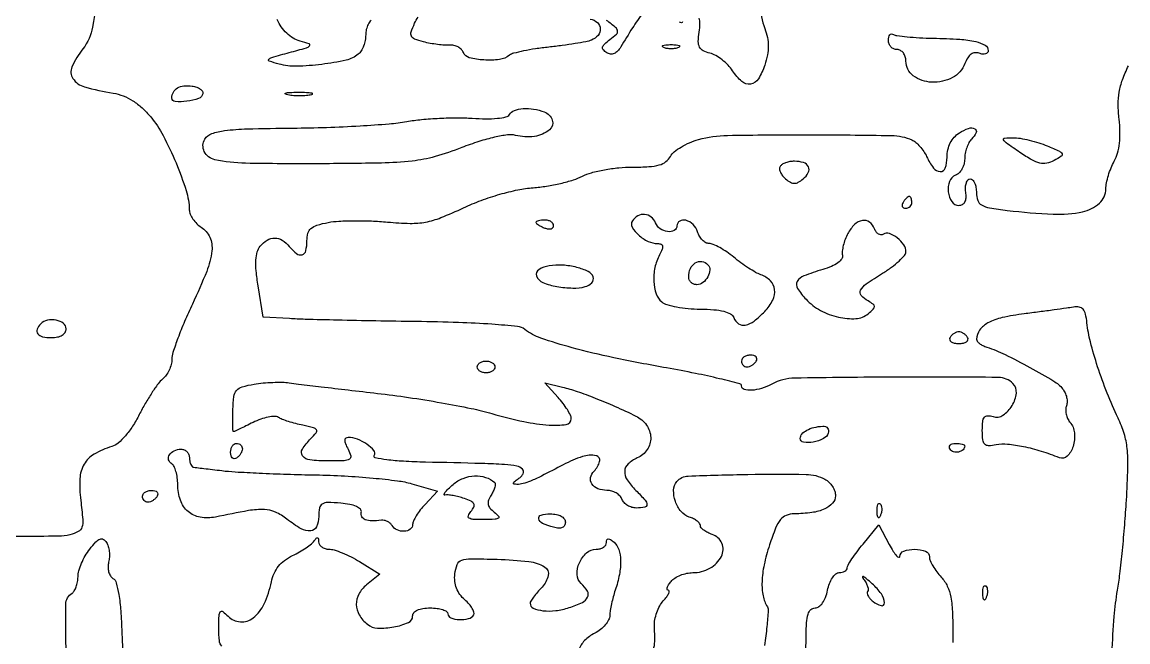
# Model space of a CAD drawing. Extents: x 0 to 5034, y 0 to 2560.
# Drawn here: x 188.5 to 376.8, y 649.2 to 754.7 of the extents above; entities that cross this region are included whole.
import ezdxf

# ---------------------------------------------------------------- set-up
doc = ezdxf.new("R2010")
doc.units = 0

msp = doc.modelspace()

# ---------------------------------------------------------------- linework, layer by layer
for points in [[(201.589473, 761.718327, -0.019567), (200.498061, 753.82429, -0.1214), (198.849953, 750.115141, 0.0566), (196.987961, 747.055356, 0.26444), (197.15353, 745.07595, 0.176979), (199.126877, 743.667251, 0.025955), (204.005073, 742.587954, -0.052241), (205.718324, 742.113373, -0.047513), (207.355047, 741.282854, -0.044039), (208.913879, 740.091542, -0.033817), (210.394932, 738.541423, -0.052781), (212.522082, 735.361329, -0.022377), (214.70696, 730.712317, -0.0217), (216.433257, 726.000566, -0.07239), (216.967354, 722.758474, 0.093693), (217.12543, 722.000427, 0.05118), (217.57791, 721.161621, 0.048522), (218.232512, 720.374813, 0.055469), (219, 719.767927, -0.151738), (220.46511, 718.068095, -0.131882), (220.81289, 715.734491, -0.066997), (219.933503, 712.263052, -0.01532), (217.5, 706.702616, 0.009833), (216.159866, 703.729719, 0.011988), (215.028125, 700.895099, 0.010571), (214.189115, 698.483051, 0.078564), (214, 697.286903, -0.065688), (213.884169, 696.409035, -0.044443), (213.53646, 695.460027, -0.044414), (213.02608, 694.586544, -0.065218), (212.421992, 693.935259, 0.059888), (211.660833, 693.131911, 0.014223), (210.60212, 691.618285, 0.01443), (209.477798, 689.796997, 0.013795), (208.44261, 687.886746, -0.026283), (207.317437, 685.92876, -0.034081), (206.077537, 684.271301, -0.038399), (204.848162, 683.046261, -0.103104), (203.770618, 682.455651, 0.056046), (200.765212, 681.156973, 0.1325), (199.050536, 679.449407, 0.120446), (198.333946, 676.996892, 0.042233), (198.481339, 673.303057, -0.009159), (198.828434, 670.040236, -0.098865), (198.684245, 668.727815, -0.199297), (198.057605, 667.98377, -0.05794), (196.626503, 667.442394, -0.059427), (194.689407, 667.194677, -0.000647), (181.325007, 667.098688, -0.002023)], [(314.230141, 757.569909, 0.090652), (314.963671, 753.595552, -0.039805), (315.410971, 752.061719, -0.051541), (315.558937, 750.604527, -0.048693), (315.407773, 749.08424, -0.0306), (314.952462, 747.355958, -0.059431), (313.867176, 745.035609, -0.21387), (312.544339, 744.143779, -0.227928), (311.062538, 744.564117, -0.066636), (309.470419, 746.404802, 0.047526), (308.69993, 747.367363, 0.035787), (307.688536, 748.271116, 0.036626), (306.603837, 748.988755, 0.066438), (305.617103, 749.381253, -0.056481), (304.461086, 749.814728, -0.15818), (303.856777, 750.418978, -0.125237), (303.64364, 751.360999, -0.029774), (303.783236, 752.976451, 0.024595), (303.927847, 754.469594, 0.104506), (303.784921, 755.350281, 0.186407)], [(247.926113, 754.973417, 0.065763), (247.440625, 754.288127, 0.060287), (247.11179, 753.426555, 0.06112), (247, 752.515456, -0.048768), (246.907627, 751.570647, -0.041831), (246.632812, 750.609641, -0.043861), (246.229274, 749.773851, -0.086379), (245.75, 749.216031, -0.118182), (243.657537, 748.1965, -0.02345), (239.52348, 747.481656, -0.025491), (235.23327, 747.166359, -0.072305), (232.262809, 747.530467, -0.013242), (230.580905, 748.037517, -0.53799), (230.496966, 748.347613, -0.144028), (231.016656, 748.674815, -0.002984), (234, 749.5, 0.00338), (236.901493, 750.305018, 0.13506), (237.461619, 750.64528, 0.54397), (237.383435, 750.96477, 0.016832), (235.835282, 751.444914, -0.06789), (234.66066, 751.945203, -0.05466), (233.564864, 752.773797, -0.052629), (232.636128, 753.856517, -0.052832), (231.955294, 755.107931, 0.03184)], [(285.25, 755.200137, -0.135347), (286.448249, 754.599453, -0.198786), (286.948655, 753.549066, -0.190691), (286.567799, 752.417716, -0.126368), (285.437121, 751.614245, -0.043414), (284.504518, 751.34644, -0.007187), (282.662745, 751.014169, -0.007845), (280.479064, 750.687654, -0.006867), (278.187121, 750.413613, 0.010721), (275.936167, 750.126859, 0.013683), (273.876842, 749.761661, 0.01162), (272.184824, 749.372411, 0.102802), (271.5, 749.038016, -0.132712), (269.790411, 748.324787, -0.047893), (267.136244, 748.230139, -0.046839), (264.642183, 748.616466, -0.243949), (263.634127, 749.511065, 0.106389), (263.297682, 750.0264, 0.072322), (262.732269, 750.443899, 0.068027), (262.032547, 750.703924, 0.072381), (261.303682, 750.759016, -0.033954), (260.426288, 750.757976, -0.014213), (259.249091, 750.870291, -0.013986), (257.991886, 751.06225, -0.017643), (256.84216, 751.313042, -0.025649), (255.324507, 751.78473, -0.196685), (254.785299, 752.278099, -0.195936), (254.745508, 753.009092, -0.025431), (255.34216, 754.488119, -0.055991), (255.961832, 755.507599, -0.065473)], [(294.18576, 756.231919, 0.016534), (292.432995, 753.685368, 0.008945), (290.438138, 750.445291, -0.055702), (289.896448, 749.725695, -0.108193), (289.305048, 749.322235, -0.131233), (288.679561, 749.24544, -0.104065), (288.036647, 749.477351, -0.073488), (287.464194, 749.959802, -0.247665), (287.352332, 750.420418, -0.148819), (287.669916, 750.946891, -0.024701), (288.59851, 751.702651, 0.025898), (289.712348, 752.613617, 0.257009), (289.901405, 753.164947, 0.17735), (289.563109, 753.750572, 0.011958), (288.027958, 754.971795, 0.034279)], [(300.973391, 754.75, -0.390369), (300.792145, 754.561445, -0.196329), (300.452843, 754.676497, -0.055853)], [(419.032695, 684, -0.00003), (419.110232, 702.622889, -0.000359)], [(374.082794, 647.330616, -0.008655), (374.464509, 653.56625, -0.022902), (375.01823, 658, 0.013059), (375.421053, 660.779496, 0.004658), (375.855261, 664.765972, 0.004618), (376.2507, 669.150752, 0.005437), (376.541597, 673.309692, 0.007378), (376.787592, 678.871492, 0.032782), (376.669588, 682.139244, 0.049937), (376.156341, 684.652743, 0.036373), (375.113768, 687.309692, -0.017188), (373.262565, 691.542582, -0.015459), (371.634884, 696.043718, -0.016012), (370.407188, 700.248987, -0.036538), (369.819015, 703.5, 0.029414), (369.568436, 705.007162, 0.123452), (369.156459, 705.819759, 0.178654), (368.503333, 706.178548, 0.078046), (367.5, 706.171507, -0.005967), (366.351286, 705.996888, -0.001084), (364.216672, 705.703137, -0.001168), (361.71618, 705.370504, -0.001059), (359.131225, 705.038342, 0.023187), (355.397215, 704.389502, 0.067779), (352.95044, 703.485904, 0.11148), (351.546394, 702.276251, 0.155741), (351.015313, 700.718615, 0.177182), (351.132141, 700.378788, 0.057243), (351.518561, 700.000638, 0.048797), (352.081339, 699.645681, 0.038174), (352.75, 699.371702, -0.034773), (355.868094, 698.118751, -0.012628), (360.104922, 695.929904, -0.00971), (364.151668, 693.604656, -0.088135), (365.681316, 692.271778, -0.06242), (366.092823, 691.605889, -0.052783), (366.356058, 690.820477, -0.05511), (366.440569, 690.039661, -0.091281), (366.319441, 689.390066, 0.089305), (366.196684, 688.745765, 0.056234), (366.275074, 687.981558, 0.054223), (366.529801, 687.220316, 0.065462), (366.931184, 686.582918, -0.15155), (367.681015, 684.768638, -0.095715), (367.451074, 682.471013, -0.12482), (366.460729, 680.814923, -0.302013), (365.126622, 680.548807, 0.022814), (362.077641, 681.641426, 0.024766), (359.023579, 682.417867, 0.026417), (356.302827, 682.819651, 0.070787), (354.351109, 682.726787, -0.042965), (353.068839, 682.594237, -0.210283), (352.412329, 682.869794, -0.166124), (352.08104, 683.59286, -0.025102), (352, 685.20606, -0.023233), (352.070742, 686.72769, -0.142811), (352.356325, 687.449775, -0.236947), (352.898832, 687.708606, -0.071919), (353.824727, 687.555629, 0.228123), (355.521423, 687.796874, 0.109914), (357.074071, 689.423809, 0.109646), (357.792644, 691.55874, 0.226679), (357.219876, 693.180124, 0.197013), (354.730156, 694.222076, 0.002469), (337.179113, 694.263682, 0.003574), (320.07748, 694.097513, 0.119193), (316.139422, 693.074616, -0.047568), (314.397187, 692.345532, -0.061151), (312.689772, 692.036391, -0.088134), (311.442063, 692.185379, -0.330318), (311, 692.781517, 0.343342), (310.715164, 693.147418, 0.003346), (307.254687, 693.998579, 0.009117), (303.138349, 694.902898, 0.005567), (298.25, 695.827258, -0.007592), (289.240648, 697.568702, -0.014874), (282.136664, 699.27609, -0.016635), (276.820428, 700.914084, -0.08352), (274.09614, 702.398135, 0.142456), (272.874576, 702.889513, 0.006992), (268.494045, 703.26477, 0.009808), (262.825636, 703.558977, 0.004805), (255.59614, 703.722616, -0.001167), (248.721713, 703.828177, -0.001369), (242.204251, 703.96132, -0.001203), (236.696631, 704.102179, -0.008445), (234.014074, 704.222616), (229.528148, 704.5), (228.68037, 709.796679, -0.015191), (228.353492, 712.329792, -0.037767), (228.311554, 714.197112, -0.053321), (228.53321, 715.574278, -0.107057), (229.03874, 716.546679, -0.082892), (230.238421, 717.583415, -0.140073), (231.510229, 717.933928, -0.138291), (232.786874, 717.560946, -0.079916), (234, 716.5, 0.051439), (235.245878, 715.27907, 0.25018), (236.186009, 715.105855, 0.26563), (236.812301, 715.787049, 0.0561), (237, 717.454687, -0.065716), (237.170546, 718.746689, -0.149761), (237.687674, 719.571892, -0.107369), (238.709588, 720.129859, -0.025106), (240.618562, 720.58822, -0.032794), (242.450132, 720.808849, -0.011763), (245.078634, 720.889814, -0.011611), (247.972873, 720.843641, -0.013486), (250.720399, 720.661649, 0.017431), (254.574056, 720.436905, 0.052099), (257.202656, 720.649513, 0.049041), (259.81578, 721.408896, 0.014132), (263.680718, 723.084492, -0.020674), (266.660716, 724.33039, -0.018416), (269.849682, 725.379509, -0.01911), (272.920653, 726.140106, -0.032982), (275.526722, 726.503724, 0.021301), (277.802425, 726.767253, 0.017564), (280.200533, 727.235938, 0.017919), (282.373347, 727.823187, 0.044392), (283.89818, 728.447347, -0.053124), (285.432964, 729.04458, -0.021161), (287.638573, 729.543908, -0.020657), (290.083667, 729.886012, -0.024431), (292.415156, 730, 0.014611), (295.236159, 730.082452, 0.053932), (296.991768, 730.376949, 0.090091), (298.133711, 730.933728, 0.111976), (298.905829, 731.824039, -0.099098), (299.543268, 732.598036, -0.035824), (300.714157, 733.421072, -0.033829), (302.161386, 734.16247, -0.03414), (303.691012, 734.69933, -0.06332), (308.614688, 735.407336, -0.004565), (322.409156, 735.506879, -0.003336), (336.553415, 735.385432, -0.09998), (340.021121, 734.629786, -0.073586), (340.674439, 734.219497, -0.035092), (341.382959, 733.521631, -0.033826), (342.034468, 732.673785, -0.040806), (342.521121, 731.795533, 0.053892), (343.664643, 729.853272, 0.228005), (344.828069, 729.243644, 0.331313), (345.699788, 729.84715, 0.081526), (346, 731.67612, -0.053897), (346.139016, 732.962028, -0.063164), (346.549637, 734.117183, -0.066361), (347.213469, 735.087033, -0.070063), (348.097379, 735.828741, -0.051753), (349.663372, 736.594557, -0.206877), (350.705738, 736.535517, -0.403583), (350.939484, 735.872688, -0.08955), (350.183333, 734.783333, 0.073591), (349.72959, 734.171971, 0.038635), (349.347604, 733.303407, 0.037398), (349.087148, 732.333464, 0.046929), (349, 731.406989, -0.066032), (348.882822, 730.523568, -0.062081), (348.538772, 729.681185, -0.066503), (348.030387, 729.004832, -0.107162), (347.429863, 728.61146, 0.216394), (346.412883, 727.579675, 0.116279), (346.193871, 725.770002, 0.123548), (346.806363, 724.127512, 0.246841), (348, 723.5, 0.122202), (348.619719, 723.653758, 0.150854), (349.038441, 724.072857, 0.109493), (349.230548, 724.774133, 0.04689), (349.187142, 725.75, -0.044738), (349.14511, 726.611573, -0.070386), (349.2784, 727.339062, -0.098531), (349.556095, 727.826121, -0.217378), (349.937142, 728, -0.207652), (350.343473, 727.823645, -0.082382), (350.687785, 727.306542, -0.062788), (350.921986, 726.543035, -0.043082), (351, 725.639291, 0.085649), (351.224134, 724.340452, 0.179681), (351.872758, 723.566195, 0.088077), (353.229374, 723.082956, 0.011739), (356.25, 722.647983, 0.018408), (364.069499, 721.999607, 0.064917), (369.084985, 722.420572, 0.129157), (371.925881, 723.864651, 0.209911), (373.035435, 726.285184, -0.046248), (373.147267, 727.312526, -0.022991), (373.467584, 728.583773, -0.022602), (373.923464, 729.880763, -0.03076), (374.456818, 731, 0.058806), (375.01994, 732.374934, 0.038831), (375.348888, 734.052552, 0.03409), (375.441862, 735.994208, 0.0243), (375.291936, 738.166876, -0.028138), (375.139717, 740.649999, -0.04437), (375.318125, 742.77605, -0.043597), (375.872456, 744.863689, -0.026046), (376.870554, 747.2326, 0.024399)], [(295.987839, 647.939113, 0.081511), (296.220381, 649.295318, 0.01356), (296.167369, 651.949949, -0.058556), (296.242262, 653.019747, -0.038835), (296.564364, 654.20899, -0.038886), (297.065516, 655.33162, -0.059562), (297.680951, 656.199949, 0.022447), (298.252618, 656.89164, 0.05102), (298.603079, 657.471235, 0.111369), (298.686893, 657.845921, 0.4137), (298.532543, 658, -0.326309), (298.350249, 658.133145, -0.154009), (298.349168, 658.440625, -0.068547), (298.575944, 658.923608, -0.029225), (299, 659.5, -0.078956), (299.654675, 660.074758, -0.044321), (300.598592, 660.559375, -0.042865), (301.664853, 660.889275, -0.053646), (302.693873, 661, 0.126134), (305.609425, 661.747389, 0.150721), (307.575349, 663.775936, 0.221569), (307.65187, 665.997028, 0.218849), (306, 667.5, -0.036842), (305.23449, 667.806627, -0.047252), (304.5875, 668.20247, -0.055102), (304.139032, 668.623283, -0.178642), (304, 669, 0.172329), (303.866963, 669.374536, 0.05733), (303.444216, 669.787464, 0.049062), (302.832076, 670.172158, 0.038943), (302.107971, 670.465731, -0.142778), (300.710497, 671.403382, -0.089819), (299.731595, 673.124903, -0.092659), (299.437854, 675.028746, -0.166775), (299.99147, 676.489722, -0.213421), (301.926388, 677.442453, -0.005214), (312.092453, 677.712733, -0.007457), (321.983401, 677.724992, -0.120002), (325.192774, 676.89683, -0.070976), (325.883963, 676.389573, -0.056385), (326.469127, 675.670843, -0.057666), (326.866233, 674.860112, -0.085271), (327, 674.081448, -0.185151), (326.513217, 672.811952, -0.106544), (325.168115, 671.839027, -0.069701), (322.974961, 671.220858, -0.031811), (320, 671.006417, 0.088664), (318.619929, 670.747833, 0.134499), (317.638782, 670.033243, 0.07519), (316.803787, 668.587747, 0.014123), (315.766435, 665.70557, 0.025864), (314.848306, 662.329412, 0.044628), (314.486727, 659.442745, 0.055243), (314.666456, 657.04964, 0.092321), (315.393291, 655.172659, -0.159308), (315.546501, 654.540051, -0.004923), (315.307596, 651.838231, -0.009202), (314.931908, 648.626498, -0.006188)], [(321.927795, 648.083446, 0.01883), (322, 650, -0.013893), (322.068976, 652.482005, -0.06019), (322.32625, 653.930328, -0.127225), (322.801841, 654.707558, -0.194545), (323.525, 655, 0.160109), (324.176536, 655.214122, 0.080034), (324.790949, 655.840164, 0.062968), (325.303499, 656.799874, 0.041865), (325.65, 658, -0.041636), (325.980927, 659.148156, -0.054647), (326.477656, 660.11875, -0.066225), (327.054634, 660.783986, -0.183021), (327.625, 661, 0.056773), (328.150933, 661.05991, 0.076149), (328.596094, 661.237121, 0.095258), (328.894512, 661.499278, 0.166528), (329, 661.807222, -0.135047), (329.130635, 662.282063, -0.012249), (329.791318, 663.332509, -0.015182), (330.662087, 664.561829, -0.011297), (331.693849, 665.866145), (334.387699, 669.117847), (336.151934, 665.808923, 0.015475), (336.834122, 664.619611, 0.042116), (337.410238, 663.839184, 0.143254), (337.767844, 663.611916, 0.488876), (337.958084, 663.75, -0.309758), (338.637895, 664.674025, -0.0872), (340.500141, 664.977946, -0.087504), (342.350514, 664.628318, -0.311936), (343, 663.688561, 0.101307), (343.132703, 663.04033, 0.030131), (343.5875, 662.131751, 0.028874), (344.234554, 661.148584, 0.027562), (345, 660.230375, -0.077275), (346.038648, 658.698357, -0.065933), (346.634279, 656.838029, -0.036972), (346.925083, 654.059323, -0.007591), (347, 649.125147, -0.01)], [(196.008304, 647.168042, -0.009298), (195.945836, 655.633929, -0.256942), (197, 657.5, 0.120331), (197.385608, 657.891583, 0.047331), (197.712782, 658.580088, 0.04331), (197.939773, 659.425033, 0.041458), (198.022236, 660.309017, -0.067053), (198.169868, 661.326752, -0.030941), (198.616747, 662.590774, -0.029958), (199.259015, 663.881967, -0.036516), (200.014877, 665, -0.019337), (201.064698, 666.230947, -0.112043), (201.763722, 666.712077, -0.236344), (202.330466, 666.664072, -0.111857), (202.870074, 666.139302, -0.075737), (203.171552, 665.473818, -0.041533), (203.341963, 664.593259, -0.040234), (203.368133, 663.649457, -0.050813), (203.234034, 662.786944, 0.063857), (203.128399, 661.96772, 0.064894), (203.234009, 661.153014, 0.071377), (203.525392, 660.465802, 0.118977), (203.965329, 660.021428, -0.190466), (204.528045, 659.266901, -0.025057), (204.96106, 657.277048, -0.022797), (205.290665, 654.5105, -0.010392), (205.480714, 650.873786, 0.007354), (205.636394, 647.501748, 0.008495)], [(222.492049, 648.508212, -0.173259), (222.090486, 649.392819, -0.020758), (222, 651.571429, -0.007671), (222.033049, 653.725496, -0.15989), (222.25, 654.323958, -0.412021), (222.658134, 654.374939, -0.032015), (223.569446, 653.573411, 0.182183), (225.658721, 652.627877, 0.18559), (227.832764, 653.306184, 0.117164), (229.729866, 655.710143, 0.058502), (230.948474, 659.41271, -0.053187), (231.410598, 660.868584, -0.06527), (232.148323, 662.088233, -0.064228), (233.18634, 663.091086, -0.049298), (234.538897, 663.904374, 0.018547), (235.726355, 664.522495, 0.019429), (236.84599, 665.218054, 0.019508), (237.762, 665.891211, 0.076985), (238.234687, 666.404374, -0.028196), (238.577121, 666.857571, -0.274161), (238.795447, 666.932884, -0.315308), (238.94291, 666.776773, -0.033459), (238.984687, 666.25, 0.137965), (239.125196, 665.772973, 0.098467), (239.509564, 665.366089, 0.084591), (240.080013, 665.091401, 0.069573), (240.75, 664.996262, -0.075263), (241.650536, 664.857967, -0.020717), (243.003915, 664.373049, -0.020441), (244.510278, 663.688834, -0.02006), (245.965454, 662.879935), (249.430908, 660.767346), (247.139193, 658.911629, 0.097462), (245.838528, 657.354285, 0.131709), (245.405083, 655.58007, 0.128488), (245.914483, 653.794315, 0.09037), (247.288726, 652.207409, 0.162021), (249.031387, 651.56022, 0.053727), (251.786384, 651.761718, 0.055228), (254.264822, 652.50322, 0.301068), (255, 653.613499, -0.176704), (255.210898, 654.191623, -0.11001), (255.79093, 654.634458, -0.073556), (256.733399, 654.911682, -0.034822), (258, 655, -0.031626), (259.149251, 654.927234, -0.048861), (260.11875, 654.70625, -0.06271), (260.790443, 654.384262, -0.254951), (261, 654, 0.314988), (261.484353, 653.30744, 0.07755), (262.923789, 653.022533, 0.070051), (264.506598, 653.18016, 0.197014), (265.389756, 653.821621, 0.216445), (265.445458, 654.256957, 0.058748), (265.157652, 654.907691, 0.048231), (264.619408, 655.645652, 0.03405), (263.886547, 656.365113, -0.059238), (263.044174, 657.279627, -0.065022), (262.470608, 658.339184, -0.064331), (262.184257, 659.520498, -0.056104), (262.187774, 660.793492, -0.065325), (262.587991, 662.392046, -0.219095), (263.348653, 663.120305, -0.085863), (264.88461, 663.36969, -0.005703), (269.370921, 663.272089, -0.018735), (274.803243, 662.887795, -0.111858), (277.47173, 661.971146, -0.319814), (278.08362, 660.516021, -0.13409), (277.033311, 658.535458, 0.012367), (276.254533, 657.664281, 0.016706), (275.597285, 656.836927, 0.013737), (275.100123, 656.126253, 0.146781), (275, 655.792538, 0.297515), (275.540988, 654.963836, 0.075894), (277.166856, 654.526795, 0.058413), (279.372074, 654.539127, 0.049162), (281.652623, 655.05037, 0.029803), (283.893548, 655.941172, 0.169832), (284.796113, 656.824107, 0.25759), (284.751031, 657.841568, 0.067838), (283.683795, 659.150667, -0.200011), (283.000772, 660.661347, -0.111391), (283.392667, 662.676716, -0.108192), (284.627271, 664.371896, -0.182311), (286.25, 664.992198, 0.062247), (286.919137, 665.078857, 0.080255), (287.485937, 665.327426, 0.097491), (287.865364, 665.693746, 0.153336), (288, 666.122445, -0.084938), (288.076905, 666.571893, -0.306223), (288.298693, 666.736181, -0.158611), (288.675999, 666.631203, -0.026696), (289.285456, 666.178056, -0.145623), (290.097874, 664.961686, -0.068915), (290.405036, 663.082638, -0.054296), (290.204968, 660.708294, -0.033614), (289.48522, 658, 0.016289), (289.155533, 656.912607, 0.012695), (288.866268, 655.711954, 0.012886), (288.653868, 654.578581, 0.030228), (288.568701, 653.721547, -0.111959), (288.362061, 652.949739, -0.054477), (287.788408, 652.099307, -0.05011), (286.966836, 651.305235, -0.051106), (286.008858, 650.69643, 0.081435), (284.267853, 649.436319, 0.119647), (283.294974, 647.826522, 0.134229)]]:
    msp.add_lwpolyline(points, format="xyb")
for points in [[(343.605722, 751.939374, -0.010102), (348.147825, 751.754331, -0.040121), (350.909347, 751.362018, -0.077844), (352.475913, 750.742311, -0.265681), (353, 749.825624, -0.174366), (352.875281, 749.478861, -0.149486), (352.549971, 749.264097, -0.104603), (352.054449, 749.22523, -0.059128), (351.467987, 749.373911, 0.119026), (350.750202, 749.467365, 0.131154), (350.097545, 749.215507, 0.098692), (349.524445, 748.594054, 0.046251), (349.040914, 747.607611, -0.184617), (346.917022, 745.226888, -0.130683), (343.384086, 744.446734, -0.149511), (340.252839, 745.552192, -0.237994), (339, 748.035184, 0.074753), (338.887132, 748.785904, 0.088627), (338.559375, 749.422835, 0.100674), (338.072031, 749.84862, 0.130079), (337.5, 750, -0.103052), (336.927627, 750.119235, -0.098802), (336.440625, 750.457961, -0.09695), (336.114295, 750.963945, -0.095165), (336, 751.559017, -0.054992), (336.061722, 752.118507, -0.118911), (336.251368, 752.504718, -0.189407), (336.531673, 752.659034, -0.172286), (336.855722, 752.589168, 0.106734), (337.458859, 752.375198, 0.008069), (339.19152, 752.180134, 0.010836), (341.285681, 752.024255, 0.008028)], [(300.25, 750.337719, -0.057986), (299.679992, 750.181385, -0.037979), (299, 750.12966, -0.037979), (298.320008, 750.181385, -0.057986), (297.75, 750.337719, -0.174857), (297.540618, 750.525001, -0.447206), (297.601562, 750.693942, -0.078554), (298.10856, 750.810911, -0.017491), (299, 750.842105, -0.017491), (299.89144, 750.810911, -0.078554), (300.398438, 750.693942, -0.447206), (300.459382, 750.525001, -0.174857)], [(219.281089, 742.5, -0.26161), (218.557661, 741.687159, -0.048501), (216.53721, 741.203719, -0.053132), (214.580498, 741.141536, -0.392588), (214, 741.766911, -0.123512), (214.249754, 742.762542, -0.138252), (214.933796, 743.473196, -0.109458), (216.031517, 743.826845, -0.059018), (217.458849, 743.792183, -0.047776), (218.224063, 743.606819, -0.071039), (218.836107, 743.292079, -0.095326), (219.207945, 742.903899, -0.199935)], [(237.761659, 742.31292, -0.041951), (236.934218, 742.169017, -0.020826), (235.869594, 742.119272, -0.020511), (234.754739, 742.159391, -0.028254), (233.761659, 742.292739, -0.082665), (233.319562, 742.45659, -0.67161), (233.339362, 742.605813, -0.053901), (234.071102, 742.715166, -0.008901), (235.5, 742.747817, -0.009782), (236.938425, 742.726931, -0.038992), (237.814362, 742.62839, -0.417468), (237.916221, 742.476221, -0.285845)], [(277.418213, 739.393011, -0.223441), (278.773366, 737.980645, -0.312449), (278.304556, 736.354045, -0.137742), (275.721782, 735.229194, -0.096016), (272.529625, 735.403208, 0.094006), (271.163506, 735.48314, 0.023538), (268.954816, 735.090151, 0.021782), (266.289107, 734.361825, 0.015219), (263.351797, 733.320463, -0.023733), (258.811739, 731.797364, -0.041257), (254.914008, 731.032561, -0.023476), (249.679174, 730.695261, -0.003263), (238.801361, 730.57696, -0.005317), (226.548308, 730.653986, -0.049738), (221.31228, 731.26578, -0.22633), (219.527175, 732.653699, -0.262651), (219.631181, 734.777524, -0.169109), (220.794244, 735.704883, -0.053555), (222.986077, 736.220542, -0.024762), (226.822198, 736.507013, -0.003644), (234.608705, 736.645127, 0.005853), (240.330371, 736.771896, 0.005891), (246.035057, 737.032439, 0.005764), (251.000419, 737.375347, 0.023509), (254, 737.759842, -0.019683), (256.515443, 738.101853, -0.011535), (259.546936, 738.322649, -0.011526), (262.594057, 738.403676, -0.019193), (265.159782, 738.314231, 0.016149), (267.477543, 738.219304, 0.027255), (269.419953, 738.308444, 0.02847), (270.89281, 738.542027, 0.203495), (271.468799, 738.949515, -0.169163), (272.319848, 739.640642, -0.068233), (273.803488, 739.957894, -0.058535), (275.60431, 739.881258, -0.051781)], [(363.047526, 733.622063, -0.006921), (365.142997, 732.706648, -0.179077), (365.575358, 732.278839, -0.372342), (365.454093, 731.851638, -0.022488), (364.216151, 731.115681, -0.071949), (362.960875, 730.660673, -0.109756), (361.806682, 730.677458, -0.07285), (360.448809, 731.217641, -0.018043), (358.414268, 732.493617, -0.003845), (356.055789, 734.120754, -0.131473), (355.623708, 734.6361, -0.520389), (355.796973, 734.936371, -0.021951), (357.245643, 735, -0.040134), (358.445003, 734.903575, -0.018184), (359.9914, 734.595231, -0.017869), (361.607957, 734.149728, -0.023349)], [(317.570027, 730.113307, 0.165938), (317.471484, 729.682148, 0.078442), (317.620389, 729.124078, 0.064546), (317.981976, 728.529284, 0.050777), (318.51101, 727.990862, 0.045962), (319.330271, 727.429336, 0.127942), (320, 727.255111, 0.127942), (320.669729, 727.429336, 0.045962), (321.48899, 727.990862, 0.097448), (322.368145, 729.069647, 0.241806), (322.383, 730.059524, 0.20567), (321.554843, 730.765061, 0.075124), (320, 731, 0.043053), (319.239434, 730.934388, 0.044474), (318.509885, 730.739534, 0.04861), (317.913628, 730.453692, 0.118817)], [(338.5, 724, 0.082592), (338.343488, 723.6179, 0.161196), (338.3746, 723.29375, 0.182303), (338.586039, 723.078288, 0.108972), (338.940983, 723, 0.093332), (339.345238, 723.076123, 0.09642), (339.688914, 723.29375, 0.099167), (339.918938, 723.618444, 0.105053), (340, 724, 0.042167), (339.967655, 724.382849, 0.061769), (339.870461, 724.70625, 0.081139), (339.727648, 724.92554, 0.210953), (339.559017, 725, 0.151918), (339.34829, 724.934461, 0.038439), (339.066025, 724.70625, 0.035638), (338.768994, 724.382774, 0.029505)], [(292.406242, 720.848296, 0.274757), (292.387759, 719.779667, 0.081204), (293.460853, 718.455482, 0.070643), (295.094165, 717.369784, 0.111864), (296.726313, 717, -0.092869), (297.30824, 716.890974, -0.266567), (297.557151, 716.582768, -0.139046), (297.491348, 716.027581, -0.02428), (297.035184, 715.065741, 0.070156), (296.244145, 712.907489, 0.064938), (296.051961, 710.555733, 0.071223), (296.455728, 708.460345, 0.137228), (297.420717, 707.065799, 0.104313), (298.292241, 706.606688, 0.023375), (299.936238, 706.221353, 0.023274), (301.914237, 705.948753, 0.02067), (303.98914, 705.846834, -0.017534), (306.308809, 705.747466, -0.042702), (307.996335, 705.469541, -0.062109), (309.128176, 705.0271, -0.178792), (309.675412, 704.40348, 0.148817), (310.491062, 703.35658, 0.205075), (311.643267, 703.1123, 0.117328), (313.144191, 703.799225, 0.038471), (314.9522, 705.449119, 0.070879), (316.30561, 707.374593, 0.14591), (316.634797, 709.169638, 0.172601), (315.919079, 710.650385, 0.107539), (314.272681, 711.692875, -0.042258), (313.401053, 712.097573, -0.013837), (312.190375, 712.834562, -0.013676), (310.885565, 713.730765, -0.015035), (309.673275, 714.670194, 0.021422), (308.491579, 715.561998, 0.023863), (307.278608, 716.315619, 0.024117), (306.193528, 716.853211, 0.103307), (305.490662, 717, -0.128666), (304.924946, 717.148028, -0.069081), (304.346602, 717.5875, -0.0615), (303.843696, 718.235201, -0.057573), (303.5, 719, 0.122244), (302.744999, 720.229747, 0.1253), (301.508968, 720.949981, 0.204958), (300.468717, 720.818193, 0.266145), (300, 720, -0.278641), (299.534566, 719.229659, -0.156349), (298.420394, 719.034251, -0.115092), (297.134539, 719.526701, -0.153558), (296.361626, 720.5, 0.133945), (295.624897, 721.504709, 0.147034), (294.505643, 721.9515, 0.146139), (293.320297, 721.708263, 0.131909)], [(276, 720.606989, 0.222225), (276.087111, 720.420671, 0.030693), (276.440625, 720.160341, 0.030395), (276.925442, 719.887494, 0.02136), (277.5, 719.638374, 0.055937), (278.074366, 719.488865, 0.100118), (278.559375, 719.516384, 0.147206), (278.877514, 719.710807, 0.184534), (279, 720.031385, 0.152681), (278.884506, 720.400789, 0.098158), (278.559375, 720.715469, 0.08088), (278.073532, 720.92777, 0.062722), (277.5, 721, 0.024748), (276.925176, 720.971531, 0.039339), (276.440625, 720.884553, 0.046727), (276.096084, 720.758929, 0.289661)], [(329.104126, 718.694561, 0.031491), (328.655138, 717.711509, 0.030077), (328.325219, 716.664801, 0.031474), (328.148509, 715.70611, 0.08665), (328.185146, 715.022165, -0.212213), (328.06168, 714.386479, -0.082892), (327.421596, 713.733551, -0.057129), (326.326017, 713.11237, -0.028989), (324.831846, 712.577604, 0.01888), (321.593636, 711.491941, 0.176357), (320.495696, 710.547527, 0.277811), (320.531602, 709.376498, 0.045427), (321.989322, 707.511367, 0.080839), (324.432144, 705.633889, 0.066726), (327.509112, 704.47326, 0.072749), (330.476364, 704.228801, 0.158734), (332.57415, 705.061539, 0.020424), (333.439869, 705.841863, 0.203089), (333.62418, 706.283129, 0.239813), (333.420494, 706.678414, 0.02852), (332.563188, 707.224576, -0.083741), (331.392794, 708.165807, -0.311232), (331.282814, 709.055817, -0.122143), (332.223438, 710.120539, -0.012841), (335.026897, 711.951028, 0.019948), (336.548459, 712.975644, 0.026864), (337.832901, 714.027672, 0.026116), (338.772578, 714.980193, 0.183621), (339, 715.578584, 0.153504), (338.622778, 716.778338, 0.074546), (337.506419, 717.957426, 0.07911), (336.171293, 718.697264, 0.229321), (335.14859, 718.591833, -0.152884), (334.745942, 718.488953, -0.12319), (334.31697, 718.620902, -0.0981), (333.925473, 718.977748, -0.067524), (333.63617, 719.505744, 0.142676), (332.779157, 720.633446, 0.206519), (331.577108, 720.915149, 0.151546), (330.249675, 720.227586, 0.075312)], [(305.264432, 713.402234, -0.2156), (305.601122, 712.509634, -0.110164), (305.259312, 711.336188, -0.102084), (304.41984, 710.352279, -0.166767), (303.393011, 710, -0.094654), (302.861291, 710.101569, -0.096806), (302.409197, 710.391667, -0.098907), (302.106563, 710.824567, -0.103603), (302, 711.333333, -0.103919), (302.29643, 712.744179, -0.14902), (303.123846, 713.706715, -0.181908), (304.217658, 713.934142, -0.158948)], [(278.25, 713.214847, 0.100487), (276.47279, 712.553331, 0.356239), (276.10652, 711.483029, 0.207993), (277.180996, 710.363493, 0.058797), (279.557665, 709.684355, 0.032737), (282.283111, 709.42349, 0.072359), (284.354248, 709.661664, 0.136662), (285.503885, 710.336184, 0.279534), (285.727104, 711.318687, 0.204768), (284.912907, 712.236394, 0.048233), (282.939889, 712.944885, 0.046349), (280.541614, 713.321411, 0.054837)], [(191.666667, 703.333333, 0.100787), (191.055946, 702.410269, 0.268587), (191.163032, 701.656815, 0.178078), (191.981608, 701.152274, 0.050018), (193.5, 701, 0.04716), (194.543379, 701.09863, 0.088208), (195.333333, 701.4, 0.118484), (195.822179, 701.88002, 0.140575), (196, 702.5, 0.237956), (195.541529, 703.408803, 0.112056), (194.305075, 703.950869, 0.097448), (192.806903, 703.944436, 0.147767)], [(346.5, 701, 0.210115), (346.446971, 700.621971, 0.178861), (346.685686, 700.29375, 0.100989), (347.231628, 700.071437, 0.046386), (348, 700, 0.046386), (348.768372, 700.071437, 0.100989), (349.314314, 700.29375, 0.178861), (349.553029, 700.621971, 0.210115), (349.5, 701, 0.057296), (349.19817, 701.382513, 0.050113), (348.804436, 701.70625, 0.052849), (348.382901, 701.926995, 0.094481), (348, 702, 0.094481), (347.617099, 701.926995, 0.052849), (347.195564, 701.70625, 0.050113), (346.80183, 701.382513, 0.057296)], [(269, 696, -0.148195), (268.884432, 695.618646, -0.098894), (268.559375, 695.29375, -0.082425), (268.073457, 695.074694, -0.064853), (267.5, 695, -0.064853), (266.926543, 695.074694, -0.082425), (266.440625, 695.29375, -0.098894), (266.115568, 695.618646, -0.148195), (266, 696, -0.148195), (266.115568, 696.381354, -0.098894), (266.440625, 696.70625, -0.082425), (266.926543, 696.925306, -0.064853), (267.5, 697, -0.064853), (268.073457, 696.925306, -0.082425), (268.559375, 696.70625, -0.098894), (268.884432, 696.381354, -0.148195)], [(311, 697, 0.092995), (311.071618, 696.618268, 0.096318), (311.276414, 696.29375, 0.099231), (311.581949, 696.076556, 0.105429), (311.940983, 696, 0.089642), (312.346558, 696.073302, 0.053229), (312.7871, 696.29375, 0.051032), (313.193797, 696.617485, 0.06081), (313.5, 697, 0.139169), (313.607943, 697.379648, 0.191142), (313.478525, 697.70625, 0.138808), (313.110654, 697.926733, 0.066118), (312.559017, 698, 0.062283), (311.962904, 697.925455, 0.080552), (311.457961, 697.70625, 0.097988), (311.120018, 697.381379, 0.153634)], [(249, 691.511177, -0.008252), (254.298903, 690.81652, -0.006954), (259.884375, 689.910773, -0.007026), (264.958864, 688.941583, -0.019275), (268.5, 688.070066, 0.017175), (273.934941, 686.708237, 0.036451), (278.229182, 686.110542, 0.050663), (281.15442, 686.215346, 0.374619), (282, 687.185549, 0.113469), (281.859125, 687.798321, 0.025399), (281.339063, 688.744138, 0.025101), (280.611279, 689.799512, 0.021968), (279.75, 690.826573), (277.5, 693.282048), (280.5, 692.56391, -0.023156), (283.001547, 691.841163, -0.011806), (286.073801, 690.715609, -0.010847), (289.474217, 689.292025, -0.009228), (293, 687.646657, -0.123941), (294.81493, 686.112662, -0.147924), (295.535427, 684.000557, -0.157194), (294.949426, 681.937889, -0.143146), (293.25, 680.512872, 0.080882), (291.678729, 679.494952, 0.199905), (291.105201, 678.276465, 0.160181), (291.515616, 676.806953, 0.048886), (293, 675, -0.013423), (294.571903, 673.341356, -0.175794), (294.884053, 672.568104, -0.375469), (294.519816, 672.120178, -0.042454), (293.106989, 672, -0.07271), (292.340293, 672.112085, -0.064008), (291.600966, 672.440625, -0.066864), (290.999607, 672.926463, -0.098143), (290.638374, 673.5, 0.101733), (290.271385, 674.073593, 0.066794), (289.65247, 674.559375, 0.063277), (288.887442, 674.887964, 0.069939), (288.090402, 675, -0.089898), (286.531499, 675.282567, -0.156683), (285.511018, 676.090158, -0.200427), (285.294914, 677.184982, -0.147217), (285.887132, 678.287132, 0.133817), (286.831201, 679.93849, 0.429403), (286.232408, 680.898058, 0.13254), (283.937312, 680.755967, 0.038715), (280.654292, 679.35721, -0.002543), (276.921625, 677.437266, -0.017343), (275.044246, 676.564184, -0.036107), (273.810487, 676.143746, -0.067194), (272.763569, 676.015313, -0.052977), (272.27035, 676.07377, -0.411917), (272.158005, 676.250794, -0.180685), (272.334126, 676.523467, -0.018971), (272.97104, 676.96094, 0.057272), (273.479883, 677.371024, 0.090333), (273.794671, 677.833264, 0.123458), (273.87078, 678.271351, 0.179836), (273.709176, 678.624157, 0.15402), (272.746523, 679.125032, 0.025811), (270.655805, 679.38246, 0.011271), (266.81876, 679.568169, 0.001012), (257.190983, 679.797308, -0.00833), (253.431155, 679.941867, -0.019075), (250.608203, 680.205826, -0.018895), (248.644207, 680.541268, -0.519792), (248.468991, 680.949827, 0.32692), (248.403836, 681.779606, 0.064691), (247.225032, 682.8373, 0.057569), (245.580641, 683.708252, 0.093288), (244.030558, 684, 0.152361), (243.605759, 683.867478, 0.242261), (243.430227, 683.538897, 0.104679), (243.545861, 682.948217, 0.022373), (244, 682, -0.056659), (244.454678, 680.85566, -0.340373), (244.226044, 680.301246, -0.12368), (243.321154, 680.043587, -0.007822), (240.535184, 680, -0.028034), (237.501529, 680.170227, -0.205403), (236.265626, 680.873398, -0.314272), (236.220691, 682.014756, -0.05399), (237.656665, 683.799522, 0.0248), (238.574133, 684.812813, 0.314491), (238.611526, 685.298591, 0.200357), (238.13791, 685.653246, 0.011383), (236.319375, 686.068517, -0.013828), (235.086931, 686.356297, -0.013414), (233.859606, 686.714373, -0.013444), (232.798086, 687.086993, -0.047311), (232.149974, 687.407311, 0.147707), (231.488251, 687.583543, 0.039843), (230.397175, 687.460104, 0.036722), (229.12231, 687.113152, 0.030914), (227.833626, 686.566888, -0.002405), (226.615164, 685.96634, -0.003715), (225.555899, 685.460273, -0.001224), (224.636733, 685.032238, -0.108768), (224.490291, 685, -0.403407), (224.410634, 685.07676, -0.002837), (224.378482, 686.101562, -0.008436), (224.367806, 687.312077, -0.005056), (224.393929, 688.75, -0.023645), (224.56214, 690.971981, -0.143917), (225.015361, 692.018439, -0.151955), (225.950019, 692.623623, -0.027297), (228, 693.078656, -0.018113), (229.522997, 693.274092, -0.013679), (231.20625, 693.382044, -0.013879), (232.795, 693.396234, -0.030904), (234, 693.298885, 0.00542), (235.585971, 693.089022, 0.000525), (239.4375, 692.625894, 0.000666), (244.030389, 692.08472, 0.000527)], [(325.755005, 684.75, -0.199195), (324.935398, 683.799114, -0.069743), (323.192134, 683.208021, -0.084738), (321.575312, 683.177985, -0.370791), (321, 683.847116, -0.184517), (321.282269, 684.585959, -0.086467), (322.097926, 685.230089, -0.065886), (323.330421, 685.700128, -0.043433), (324.833333, 685.921053, -0.098832), (325.310118, 685.854893, -0.143242), (325.654075, 685.609622, -0.145145), (325.808847, 685.220446, -0.102452)], [(217, 680.5, 0.04769), (217.055381, 679.920685, 0.063701), (217.220313, 679.419377, 0.079424), (217.463209, 679.067058, 0.180044), (217.75, 678.927666, -0.005188), (218.231543, 678.876176, -0.000451), (219.454688, 678.731417, -0.000593), (220.913335, 678.555696, -0.000461), (222.5, 678.361158, 0.01616), (224.767074, 678.155187, 0.003179), (228.85, 677.942966, 0.003368), (233.612472, 677.757907, 0.00312), (238.5, 677.631472, -0.008817), (243.413947, 677.448311, -0.009161), (248.255815, 677.093195, -0.008912), (252.429096, 676.634991, -0.038881), (254.860221, 676.129757), (259.220443, 674.863553), (257.110221, 672.617325, 0.024), (256.302503, 671.670345, 0.026732), (255.619878, 670.682672, 0.027456), (255.135141, 669.787746, 0.110828), (255, 669.185549, -0.240557), (254.59239, 668.387354, -0.146361), (253.569633, 668.030334, -0.118566), (252.346436, 668.266638, -0.14867), (251.48361, 669.02652, 0.079872), (251.153521, 669.408248, 0.061323), (250.690511, 669.708906, 0.061612), (250.170994, 669.887062, 0.082717), (249.674593, 669.908038, -0.030636), (248.026878, 669.806451, -0.093721), (246.931449, 670.013234, -0.174783), (246.36483, 670.509737, -0.177474), (246.25, 671.25, 0.24544), (246.092093, 671.791043, 0.096824), (245.438034, 672.250535, 0.058919), (244.311787, 672.600984, 0.025353), (242.75, 672.810365, 0.015936), (240.526304, 672.923219, 0.140733), (239.585854, 672.672243, 0.216483), (239.129095, 672.010284, 0.04443), (239, 670.560365, -0.102318), (238.637696, 668.808427, -0.276446), (237.646612, 668.095601, -0.154295), (236.001097, 668.467156, -0.03458), (233.594093, 670.104647, 0.059242), (231.621729, 671.308954, 0.100552), (229.745466, 671.74707, 0.051581), (227.075314, 671.548834, 0.006574), (221.41126, 670.457624, -0.094717), (218.82736, 670.419898, -0.135743), (216.77003, 671.398795, -0.130643), (215.456425, 673.331146, -0.084506), (215, 676.012412, 0.032671), (214.925135, 677.15692, 0.038054), (214.701458, 678.223543, 0.041521), (214.375293, 679.075123, 0.143077), (213.983688, 679.510081, -0.190377), (213.454221, 680.219773, -0.210223), (213.581344, 681.062636, -0.149125), (214.383207, 681.75273, -0.104011), (215.559017, 682, -0.103216), (216.108867, 681.885271, -0.098834), (216.576711, 681.559375, -0.096907), (216.890211, 681.072549, -0.095012)], [(226, 682.059017, -0.089642), (225.926698, 681.653442, -0.053229), (225.70625, 681.2129, -0.051032), (225.382515, 680.806203, -0.06081), (225, 680.5, -0.139169), (224.620352, 680.392057, -0.191142), (224.29375, 680.521475, -0.138808), (224.073267, 680.889346, -0.066118), (224, 681.440983, -0.062283), (224.074545, 682.037096, -0.080552), (224.29375, 682.542039, -0.097988), (224.618621, 682.879982, -0.153634), (225, 683, -0.092995), (225.381732, 682.928382, -0.096318), (225.70625, 682.723586, -0.099231), (225.923444, 682.418051, -0.105429)], [(349, 682.559017, -0.211827), (348.716404, 681.919648, -0.127879), (347.969093, 681.529206, -0.122608), (347.101938, 681.54388, -0.191362), (346.510081, 681.983688, -0.136093), (346.397824, 682.36964, -0.190788), (346.524436, 682.701458, -0.140899), (346.890269, 682.925389, -0.067432), (347.440983, 683, -0.026751), (348.038367, 682.968016, -0.042195), (348.542039, 682.870461, -0.051652), (348.89701, 682.729146, -0.279105)], [(268.96463, 676.327809, -0.232164), (269.07316, 676.052216, -0.049335), (268.978305, 675.530005, -0.04209), (268.734831, 674.887848, -0.029061), (268.358722, 674.206916, 0.052669), (267.921948, 673.31979, 0.134193), (267.86124, 672.611266, 0.133542), (268.169379, 671.968174, 0.051937), (268.894092, 671.286683, -0.040164), (269.632995, 670.623861, -0.45635), (269.59948, 670.279093, -0.144736), (269.022016, 670.081187, -0.008316), (267.127555, 670.031803, -0.01208), (265.308343, 670.0586, -0.131557), (264.614539, 670.273598, -0.369348), (264.485334, 670.689701, -0.071668), (264.930205, 671.415902, 0.059372), (265.418415, 672.170715, 0.236644), (265.41348, 672.705748, 0.16591), (264.953653, 673.149854, 0.027934), (263.80265, 673.614027, 0.019308), (262.847722, 673.897808, 0.019861), (261.882653, 674.104047, 0.020053), (261.034674, 674.21553, 0.075145), (260.5, 674.183739, -0.512573), (260.364691, 674.306771, -0.134874), (260.495629, 674.632179, -0.039137), (261.037131, 675.238579, -0.014389), (261.889375, 676.008765, -0.081458), (263.60957, 677.048175, -0.084176), (265.55211, 677.468346, -0.089191), (267.428807, 677.217551, -0.107571)], [(211.5, 674, -0.06081), (211.193797, 673.617485, -0.051032), (210.7871, 673.29375, -0.053229), (210.346558, 673.073302, -0.089642), (209.940983, 673, -0.105429), (209.581949, 673.076556, -0.099231), (209.276414, 673.29375, -0.096318), (209.071618, 673.618268, -0.092995), (209, 674, -0.153634), (209.120018, 674.381379, -0.097988), (209.457961, 674.70625, -0.080552), (209.962904, 674.925455, -0.062283), (210.559017, 675, -0.066118), (211.110654, 674.926733, -0.138808), (211.478525, 674.70625, -0.191142), (211.607943, 674.379648, -0.139169)], [(334.683114, 670.8125, -0.054073), (334.461564, 670.395823, -0.470617), (334.279315, 670.37858, -0.168741), (334.137993, 670.670344, -0.018894), (334.078947, 671.416667, -0.028489), (334.089945, 672.112848, -0.077125), (334.200665, 672.592839, -0.208169), (334.385309, 672.77538, -0.296942), (334.604167, 672.729167, -0.126455), (334.797407, 672.402231, -0.060344), (334.876576, 671.916927, -0.05415), (334.839148, 671.359369, -0.051402)], [(281, 669.59362, -0.12145), (280.861166, 669.030483, -0.170629), (280.485403, 668.680871, -0.120292), (279.857834, 668.571901, -0.047102), (278.984416, 668.714326, -0.041858), (277.131852, 669.368492, -0.23263), (276.479018, 670.158594, -0.406584), (276.858666, 670.793502, -0.064976), (278.440983, 671, -0.046093), (279.480106, 670.904004, -0.079738), (280.295106, 670.612605, -0.108086), (280.812927, 670.160403, -0.160765)], [(331.771585, 659.907991, -0.034142), (332.19761, 659.260659, -0.048793), (332.475473, 658.632209, -0.059894), (332.580974, 658.10946, -0.219658), (332.467158, 657.800491, 0.243865), (332.376604, 657.514857, 0.080898), (332.524665, 657.086553, 0.05882), (332.874626, 656.587731, 0.037214), (333.386806, 656.093942, 0.108841), (334.758679, 655.386871, 0.506538), (335.34237, 655.857589, 0.146918), (334.806193, 657.386241, 0.053546), (333.249441, 659.10464, 0.008633), (332.273563, 659.944212, 0.048859), (331.706142, 660.32871, 0.661094), (331.603751, 660.247531, 0.095915)], [(352.683114, 656.8125, -0.054073), (352.461564, 656.395823, -0.470617), (352.279315, 656.37858, -0.168741), (352.137993, 656.670344, -0.018894), (352.078947, 657.416667, -0.028489), (352.089945, 658.112848, -0.077125), (352.200665, 658.592839, -0.208169), (352.385309, 658.77538, -0.296942), (352.604167, 658.729167, -0.126455), (352.797407, 658.402231, -0.060344), (352.876576, 657.916927, -0.05415), (352.839148, 657.359369, -0.051402)]]:
    msp.add_lwpolyline(points, format="xyb", close=True)

doc.saveas('drawing.dxf')
